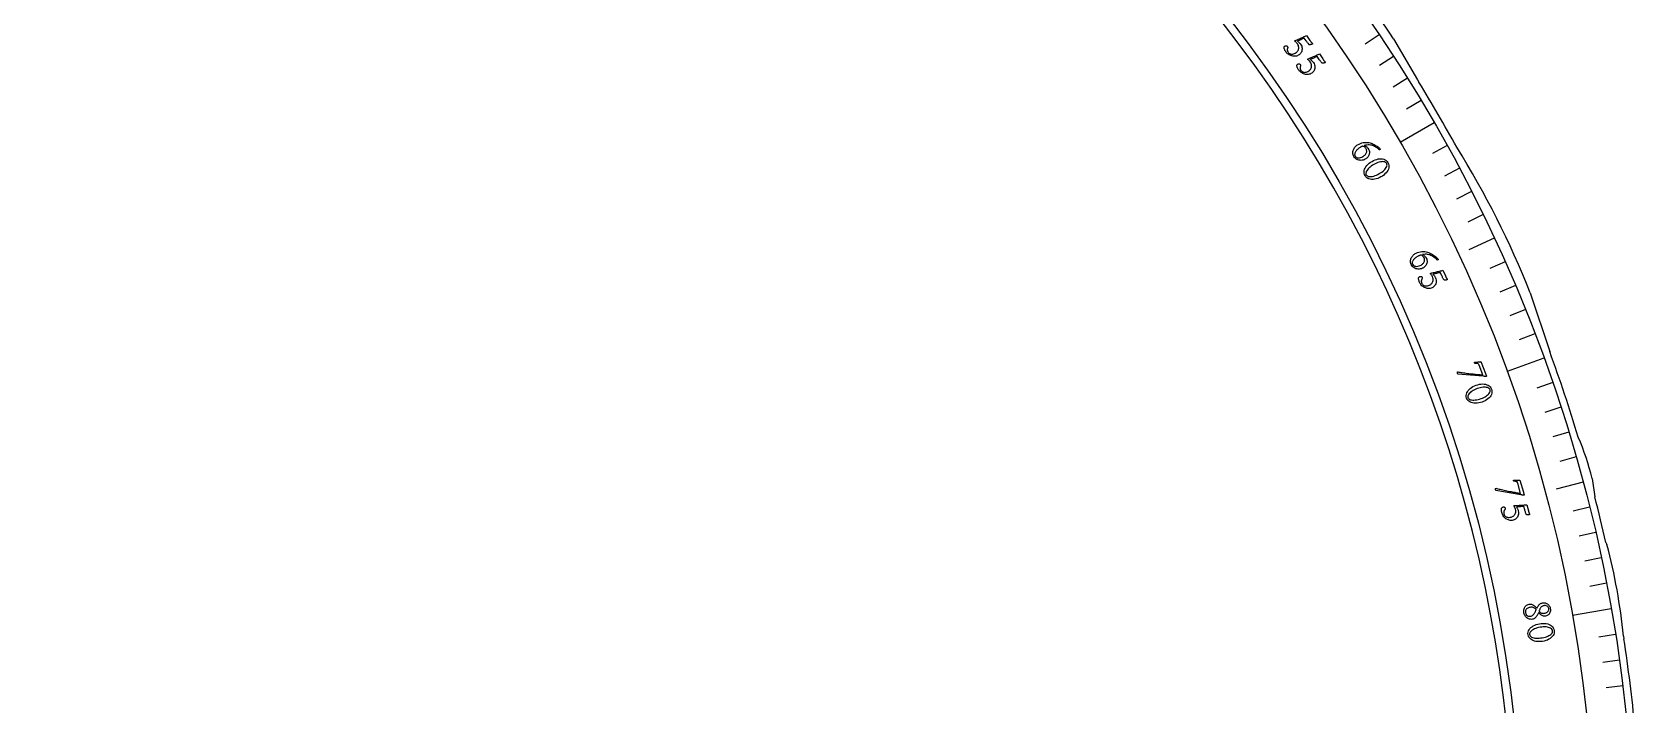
# Model space of a CAD drawing. Header units: millimetres. Extents: x -50 to 50, y -50 to 64.
# Drawn here: x -3.7 to 49.8, y 5.4 to 27.9 of the extents above; entities that cross this region are included whole.
import ezdxf

# ---------------------------------------------------------------- set-up
doc = ezdxf.new("R2010")
doc.units = ezdxf.units.MM
for name, color, linetype in [('CUT_INNER', 6, 'Continuous'), ('CUT_OUTER', 1, 'Continuous'), ('ENGRAVE', 7, 'Continuous'), ('ENGRAVE_FINE', 8, 'Continuous'), ('TEXT', 5, 'Continuous')]:
    doc.layers.add(name, color=color, linetype=linetype)

msp = doc.modelspace()

# ---------------------------------------------------------------- linework, layer by layer
at = {"layer": 'CUT_INNER'}
msp.add_arc((0.0002, -0.0001), 45.7499, 92.31774, 38.3206, dxfattribs=at)
at = {"layer": 'CUT_OUTER'}
for points in [[(41.7215, 27.6755), (42.5203, 26.306), (42.5678, 26.2295)], [(46.2829, 19.1924), (46.9345, 17.2374)], [(48.349, 12.9924), (48.4435, 12.3778)], [(48.8079, 10.8519), (48.8453, 10.7896), (48.8473, 10.7859)], [(49.3986, 7.7303), (49.4129, 7.6399)]]:
    msp.add_lwpolyline(points, dxfattribs=at)
for centre, radius, start, end in [((-0.7459, -0.3516), 50.8821, 33.4235, 41.84191), ((0.1862, 0.1116), 49.7829, 28.75445, 31.64369), ((18.1428, 8.066), 30.2599, 21.57347, 31.90792), ((0.4697, 0.1569), 49.5048, 16.68646, 20.18344), ((39.9858, 10.974), 8.6033, 13.56835, 23.25946), ((1.4784, 0.3546), 48.4797, 12.50533, 14.35953), ((29.9588, 5.8003), 19.5354, 5.66996, 14.78603), ((0.1797, 0.025), 49.8186, 5.34068, 8.79226)]:
    msp.add_arc(centre, radius, start, end, dxfattribs=at)
at = {"layer": 'ENGRAVE'}
for points in [[(43.0804, 24.8725), (41.9468, 24.218)], [(45.0843, 21.0231), (44.2369, 20.628)], [(46.745, 17.0138), (45.515, 16.5661)], [(48.05, 12.875), (47.1468, 12.633)], [(48.9893, 8.6381), (47.7001, 8.4108)]]:
    msp.add_lwpolyline(points, dxfattribs=at)
for radius in [49.745, 48.436, 46.005]:
    msp.add_circle((0, 0), radius, dxfattribs=at)
at = {"layer": 'ENGRAVE_FINE'}
for points in [[(41.2405, 27.8171), (40.7754, 27.5033)], [(41.7197, 27.0931), (41.2492, 26.7875)], [(42.1862, 26.3608), (41.7104, 26.0635)], [(42.6398, 25.6206), (42.1589, 25.3316)], [(43.508, 24.1169), (43.0173, 23.8449)], [(43.9222, 23.3539), (43.4269, 23.0905)], [(44.3231, 22.5838), (43.8233, 22.3291)], [(44.7105, 21.8068), (44.2063, 21.5608)], [(45.4443, 20.2331), (44.9318, 20.0049)], [(45.7905, 19.4369), (45.2741, 19.2177)], [(46.1228, 18.6348), (45.6026, 18.4247)], [(46.441, 17.827), (45.9172, 17.626)], [(47.0348, 16.1954), (46.5044, 16.0127)], [(47.3103, 15.3721), (46.7768, 15.1987)], [(47.5714, 14.544), (47.0349, 14.38)], [(47.818, 13.7116), (47.2787, 13.5569)], [(48.2674, 12.0344), (47.723, 11.8987)], [(48.47, 11.1902), (47.9234, 11.064)], [(48.658, 10.3426), (48.1092, 10.2259)], [(48.831, 9.4918), (48.2804, 9.3847)], [(49.1326, 7.7818), (48.5785, 7.6941)], [(49.2609, 6.9232), (48.7053, 6.8451)], [(49.3742, 6.0624), (48.8174, 5.994)]]:
    msp.add_lwpolyline(points, dxfattribs=at)
at = {"layer": 'TEXT'}
for points in [[(38.6174, 27.497), (38.6384, 27.4637), (38.6537, 27.4303), (38.6636, 27.3967), (38.668, 27.363), (38.6677, 27.3299), (38.6635, 27.2982), (38.6556, 27.2677), (38.6438, 27.2385), (38.6288, 27.2114), (38.6112, 27.1873), (38.5911, 27.166), (38.5684, 27.1477), (38.5394, 27.1296), (38.5096, 27.1155), (38.479, 27.1054), (38.4476, 27.0994), (38.416, 27.0969), (38.3846, 27.0976), (38.3536, 27.1015), (38.3229, 27.1086), (38.2929, 27.1186), (38.264, 27.1311), (38.2361, 27.1461), (38.2093, 27.1637), (38.184, 27.1835), (38.1606, 27.205), (38.1391, 27.2283), (38.1196, 27.2534), (38.1118, 27.2651), (38.1038, 27.2787), (38.0957, 27.2942), (38.0874, 27.3116), (38.0797, 27.3299), (38.0735, 27.3481), (38.0687, 27.3661), (38.0654, 27.3841), (38.0659, 27.3883), (38.0671, 27.3938), (38.069, 27.4008), (38.0716, 27.4091), (38.075, 27.4176), (38.0795, 27.4251), (38.0848, 27.4315), (38.0912, 27.4369), (38.1032, 27.4442), (38.1153, 27.4489), (38.1275, 27.451), (38.1399, 27.4506), (38.1517, 27.4479), (38.1619, 27.4434), (38.1706, 27.4371), (38.1779, 27.4289), (38.1845, 27.4174), (38.188, 27.4055), (38.1885, 27.3932), (38.1859, 27.3806), (38.182, 27.3679), (38.1787, 27.3555), (38.1759, 27.3434), (38.1737, 27.3316), (38.1723, 27.318), (38.1727, 27.3045), (38.1748, 27.2911), (38.1787, 27.2777), (38.1838, 27.2648), (38.1897, 27.2524), (38.1962, 27.2407), (38.2036, 27.2296), (38.2151, 27.2156), (38.2288, 27.203), (38.2446, 27.1917), (38.2625, 27.1818), (38.2823, 27.1742), (38.3041, 27.1697), (38.3276, 27.1684), (38.3531, 27.1701), (38.3802, 27.1758), (38.4086, 27.1863), (38.4385, 27.2017), (38.4698, 27.2219), (38.4868, 27.2357), (38.5027, 27.2519), (38.5174, 27.2706), (38.5308, 27.2917), (38.542, 27.3149), (38.5499, 27.3398), (38.5544, 27.3663), (38.5557, 27.3945), (38.5524, 27.4239), (38.5434, 27.4542), (38.5287, 27.4854), (38.5083, 27.5176), (38.5009, 27.5273), (38.4917, 27.5381), (38.4808, 27.55), (38.4681, 27.563), (38.4551, 27.5754), (38.4435, 27.5856), (38.4332, 27.5934), (38.4242, 27.599), (38.4233, 27.6009), (38.4231, 27.6031), (38.4236, 27.6058), (38.4248, 27.6089), (38.4265, 27.612), (38.4285, 27.6148), (38.4309, 27.6173), (38.4336, 27.6195), (38.4693, 27.6357), (38.505, 27.6518), (38.5408, 27.668), (38.5765, 27.6841), (38.6117, 27.6999), (38.6456, 27.7152), (38.6784, 27.7299), (38.7099, 27.7441), (38.7393, 27.7574), (38.7658, 27.7696), (38.7893, 27.7807), (38.8099, 27.7906), (38.9283, 27.6245), (38.9367, 27.6129), (38.9455, 27.6015), (38.9546, 27.5901), (38.9642, 27.5787), (38.9736, 27.5679), (38.9824, 27.5582), (38.9905, 27.5495), (38.9979, 27.5419), (39.0042, 27.5356), (39.0087, 27.5312), (39.0113, 27.5286), (39.0122, 27.5277), (39.0126, 27.5237), (39.0129, 27.5201), (39.0132, 27.5168), (39.0135, 27.5138), (39.0134, 27.5111), (39.0127, 27.5087), (39.0114, 27.5067), (39.0095, 27.5049), (39.0069, 27.5035), (39.0026, 27.5016), (38.9966, 27.4993), (38.9889, 27.4965), (38.98, 27.4935), (38.9704, 27.4908), (38.9602, 27.4882), (38.9493, 27.4859), (38.9383, 27.484), (38.9275, 27.4828), (38.9171, 27.4824), (38.907, 27.4828), (38.8973, 27.4941), (38.8867, 27.5066), (38.8754, 27.5202), (38.8632, 27.535), (38.8503, 27.5511), (38.8366, 27.5689), (38.8221, 27.5883), (38.8069, 27.6094), (38.7397, 27.7037), (38.7108, 27.6909), (38.6819, 27.6778), (38.6528, 27.6645), (38.6235, 27.651), (38.5944, 27.6376), (38.566, 27.6247), (38.5381, 27.6124), (38.5108, 27.6006), (38.524, 27.5914), (38.5381, 27.5801), (38.5532, 27.5669), (38.5691, 27.5515), (38.5845, 27.5358), (38.5976, 27.5215), (38.6086, 27.5086), (38.6174, 27.497)], [(39.0467, 26.884), (39.0671, 26.8504), (39.0819, 26.8167), (39.0913, 26.783), (39.0951, 26.7492), (39.0943, 26.7162), (39.0896, 26.6844), (39.0812, 26.6541), (39.0689, 26.6251), (39.0535, 26.5983), (39.0356, 26.5744), (39.0151, 26.5535), (38.9921, 26.5355), (38.9628, 26.5178), (38.9328, 26.5042), (38.9021, 26.4946), (38.8706, 26.4891), (38.8389, 26.4871), (38.8076, 26.4883), (38.7767, 26.4927), (38.7461, 26.5003), (38.7162, 26.5107), (38.6875, 26.5237), (38.6599, 26.5392), (38.6333, 26.5572), (38.6083, 26.5773), (38.5853, 26.5992), (38.5642, 26.6229), (38.545, 26.6483), (38.5374, 26.6601), (38.5297, 26.6739), (38.5218, 26.6895), (38.5137, 26.707), (38.5063, 26.7254), (38.5004, 26.7437), (38.496, 26.7618), (38.493, 26.7798), (38.4935, 26.784), (38.4947, 26.7895), (38.4967, 26.7964), (38.4995, 26.8047), (38.5031, 26.8131), (38.5076, 26.8205), (38.5131, 26.8269), (38.5195, 26.8322), (38.5316, 26.8393), (38.5438, 26.8438), (38.5561, 26.8458), (38.5685, 26.8451), (38.5802, 26.8422), (38.5903, 26.8376), (38.599, 26.8311), (38.6061, 26.8228), (38.6125, 26.8112), (38.6159, 26.7993), (38.6162, 26.787), (38.6134, 26.7744), (38.6093, 26.7618), (38.6058, 26.7494), (38.6028, 26.7374), (38.6004, 26.7256), (38.5988, 26.712), (38.5989, 26.6985), (38.6008, 26.6851), (38.6045, 26.6717), (38.6094, 26.6586), (38.6151, 26.6462), (38.6215, 26.6344), (38.6286, 26.6232), (38.64, 26.609), (38.6534, 26.5961), (38.669, 26.5846), (38.6868, 26.5745), (38.7065, 26.5665), (38.7282, 26.5617), (38.7517, 26.56), (38.7772, 26.5613), (38.8043, 26.5666), (38.833, 26.5767), (38.8631, 26.5916), (38.8947, 26.6113), (38.912, 26.6247), (38.9281, 26.6407), (38.9431, 26.6592), (38.9568, 26.6801), (38.9684, 26.7031), (38.9767, 26.7279), (38.9816, 26.7543), (38.9833, 26.7824), (38.9805, 26.8119), (38.972, 26.8424), (38.9578, 26.8738), (38.9379, 26.9063), (38.9306, 26.9161), (38.9216, 26.927), (38.9109, 26.9391), (38.8983, 26.9524), (38.8856, 26.965), (38.8741, 26.9753), (38.864, 26.9833), (38.8551, 26.989), (38.8542, 26.9909), (38.8541, 26.9932), (38.8546, 26.9959), (38.8558, 26.9989), (38.8576, 27.002), (38.8596, 27.0048), (38.862, 27.0072), (38.8647, 27.0094), (38.9007, 27.025), (38.9367, 27.0406), (38.9727, 27.0561), (39.0087, 27.0717), (39.0441, 27.087), (39.0783, 27.1017), (39.1113, 27.1159), (39.143, 27.1296), (39.1726, 27.1425), (39.1993, 27.1542), (39.223, 27.1649), (39.2438, 27.1745), (39.3595, 27.0065), (39.3677, 26.9949), (39.3763, 26.9833), (39.3853, 26.9717), (39.3947, 26.9602), (39.4039, 26.9493), (39.4125, 26.9394), (39.4205, 26.9306), (39.4278, 26.9228), (39.434, 26.9165), (39.4384, 26.912), (39.441, 26.9093), (39.4419, 26.9084), (39.4422, 26.9045), (39.4424, 26.9008), (39.4427, 26.8975), (39.4429, 26.8945), (39.4428, 26.8919), (39.4421, 26.8895), (39.4408, 26.8874), (39.4388, 26.8857), (39.4362, 26.8843), (39.4319, 26.8825), (39.4258, 26.8803), (39.4181, 26.8776), (39.4091, 26.8748), (39.3995, 26.8722), (39.3893, 26.8698), (39.3783, 26.8676), (39.3672, 26.8659), (39.3565, 26.8649), (39.346, 26.8647), (39.3359, 26.8652), (39.3264, 26.8767), (39.3161, 26.8893), (39.305, 26.9031), (39.293, 26.9181), (39.2803, 26.9344), (39.2669, 26.9524), (39.2528, 26.9721), (39.2379, 26.9934), (39.1721, 27.0888), (39.1431, 27.0764), (39.114, 27.0638), (39.0846, 27.0509), (39.0552, 27.0379), (39.0259, 27.0249), (38.9972, 27.0125), (38.9692, 27.0006), (38.9417, 26.9892), (38.9547, 26.9798), (38.9687, 26.9684), (38.9835, 26.9549), (38.9992, 26.9393), (39.0143, 26.9233), (39.0272, 26.9088), (39.038, 26.8957), (39.0467, 26.884)], [(40.8784, 24.0072), (40.8944, 23.9767), (40.906, 23.947), (40.9133, 23.9181), (40.9163, 23.8901), (40.9156, 23.863), (40.9121, 23.8372), (40.9057, 23.8126), (40.8966, 23.7891), (40.8852, 23.7671), (40.8724, 23.7465), (40.8581, 23.7274), (40.8424, 23.7098), (40.826, 23.6939), (40.8098, 23.68), (40.7938, 23.6679), (40.778, 23.6579), (40.7447, 23.6412), (40.7103, 23.6293), (40.6746, 23.622), (40.6378, 23.6193), (40.601, 23.6211), (40.5653, 23.6271), (40.5308, 23.6374), (40.4974, 23.652), (40.4662, 23.6707), (40.4383, 23.6938), (40.4137, 23.721), (40.3924, 23.7524), (40.3787, 23.779), (40.3687, 23.8061), (40.3624, 23.8336), (40.3597, 23.8615), (40.3603, 23.8895), (40.3636, 23.917), (40.3698, 23.9441), (40.3787, 23.9707), (40.3901, 23.9966), (40.4037, 24.0214), (40.4194, 24.0452), (40.4372, 24.0679), (40.4567, 24.0891), (40.4773, 24.1083), (40.499, 24.1253), (40.5219, 24.1403), (40.5674, 24.165), (40.6139, 24.1853), (40.6613, 24.2013), (40.7097, 24.213), (40.7583, 24.22), (40.8064, 24.2221), (40.8538, 24.2194), (40.9007, 24.2117), (40.9362, 24.2029), (40.9717, 24.192), (41.0072, 24.1789), (41.0428, 24.1636), (41.0778, 24.1467), (41.1116, 24.1286), (41.1443, 24.1094), (41.1757, 24.0891), (41.2053, 24.0681), (41.2323, 24.0469), (41.2568, 24.0256), (41.2787, 24.0041), (41.2801, 23.9997), (41.2793, 23.995), (41.2764, 23.9901), (41.2712, 23.985), (41.2654, 23.9801), (41.2603, 23.9762), (41.2561, 23.9731), (41.2527, 23.9709), (41.2346, 23.9867), (41.2146, 24.003), (41.1926, 24.0199), (41.1686, 24.0374), (41.1428, 24.0547), (41.115, 24.071), (41.0854, 24.0862), (41.0539, 24.1005), (41.0207, 24.1129), (40.9859, 24.1227), (40.9495, 24.1299), (40.9114, 24.1345), (40.8718, 24.1357), (40.8305, 24.1329), (40.7877, 24.1261), (40.7433, 24.1153), (40.7648, 24.1061), (40.7854, 24.0952), (40.8051, 24.0826), (40.8239, 24.0682), (40.8411, 24.0529), (40.8559, 24.0376), (40.8683, 24.0224), (40.8784, 24.0072)], [(40.6859, 24.0943), (40.6755, 24.0897), (40.665, 24.0848), (40.6546, 24.0797), (40.644, 24.0744), (40.6335, 24.0689), (40.623, 24.0632), (40.6127, 24.0573), (40.6024, 24.0514), (40.5826, 24.0389), (40.563, 24.0252), (40.5436, 24.0101), (40.5243, 23.9938), (40.5059, 23.9764), (40.4888, 23.9583), (40.4732, 23.9396), (40.459, 23.9202), (40.4467, 23.9004), (40.4367, 23.8806), (40.4292, 23.8606), (40.4241, 23.8405), (40.4219, 23.8207), (40.4232, 23.8017), (40.4281, 23.7832), (40.4366, 23.7655), (40.4557, 23.7405), (40.48, 23.722), (40.5093, 23.7098), (40.5439, 23.7041), (40.5813, 23.7048), (40.6195, 23.7119), (40.6583, 23.7255), (40.6978, 23.7455), (40.7222, 23.761), (40.7445, 23.7778), (40.7649, 23.796), (40.7832, 23.8156), (40.7988, 23.8364), (40.811, 23.8581), (40.8199, 23.8807), (40.8253, 23.9044), (40.8265, 23.9288), (40.823, 23.9539), (40.8146, 23.9796), (40.8013, 24.0059), (40.7932, 24.0187), (40.7836, 24.0316), (40.7727, 24.0445), (40.7603, 24.0576), (40.7459, 24.0697), (40.7287, 24.0799), (40.7087, 24.0881), (40.6859, 24.0943)], [(41.5332, 23.5441), (41.553, 23.5013), (41.5644, 23.4582), (41.5674, 23.4147), (41.5619, 23.3709), (41.549, 23.3274), (41.5297, 23.2851), (41.504, 23.2439), (41.472, 23.2038), (41.4347, 23.1657), (41.3932, 23.1302), (41.3476, 23.0973), (41.2978, 23.067), (41.2459, 23.0405), (41.1939, 23.019), (41.1418, 23.0024), (41.0897, 22.9907), (41.0387, 22.9845), (40.9901, 22.984), (40.9438, 22.9892), (40.9, 23.0003), (40.8597, 23.0176), (40.8243, 23.0417), (40.7937, 23.0726), (40.768, 23.1103), (40.7494, 23.1507), (40.7389, 23.1922), (40.7366, 23.2347), (40.7424, 23.2782), (40.7553, 23.3219), (40.7743, 23.3646), (40.7996, 23.4063), (40.831, 23.4471), (40.8676, 23.4861), (40.9084, 23.5225), (40.9535, 23.5562), (41.0029, 23.5871), (41.0545, 23.6143), (41.1062, 23.6364), (41.1581, 23.6536), (41.2102, 23.6657), (41.2612, 23.6723), (41.3099, 23.6729), (41.3563, 23.6674), (41.4004, 23.6558), (41.4409, 23.6379), (41.4765, 23.6133), (41.5073, 23.582), (41.5332, 23.5441)], [(41.4929, 23.5131), (41.4762, 23.5358), (41.4548, 23.5535), (41.4288, 23.5662), (41.398, 23.5739), (41.3636, 23.5769), (41.3264, 23.5756), (41.2866, 23.57), (41.2441, 23.56), (41.1999, 23.5461), (41.155, 23.5286), (41.1093, 23.5073), (41.063, 23.4824), (41.0185, 23.4554), (40.9773, 23.427), (40.9394, 23.3972), (40.9047, 23.3662), (40.8742, 23.3347), (40.8484, 23.3037), (40.8275, 23.2732), (40.8115, 23.2431), (40.8012, 23.2143), (40.7973, 23.1875), (40.7999, 23.1628), (40.809, 23.14), (40.8264, 23.1161), (40.8485, 23.0979), (40.8752, 23.0853), (40.9065, 23.0783), (40.9416, 23.0763), (40.9793, 23.0787), (41.0198, 23.0856), (41.0631, 23.0968), (41.1079, 23.1118), (41.1531, 23.13), (41.1988, 23.1513), (41.2449, 23.1757), (41.29, 23.2026), (41.3314, 23.2306), (41.369, 23.2596), (41.403, 23.2896), (41.4327, 23.3201), (41.4576, 23.3503), (41.4775, 23.3802), (41.4926, 23.4098), (41.5022, 23.4383), (41.5054, 23.4651), (41.5023, 23.49), (41.4929, 23.5131)], [(42.8152, 20.3531), (42.8285, 20.3213), (42.8375, 20.2907), (42.8422, 20.2613), (42.8427, 20.2331), (42.8397, 20.2062), (42.8339, 20.1808), (42.8255, 20.1568), (42.8143, 20.1343), (42.8011, 20.1133), (42.7865, 20.0939), (42.7706, 20.0761), (42.7534, 20.0599), (42.7357, 20.0455), (42.7183, 20.033), (42.7013, 20.0225), (42.6847, 20.0138), (42.6501, 20.0001), (42.6148, 19.9912), (42.5787, 19.987), (42.5418, 19.9876), (42.5052, 19.9926), (42.4702, 20.0017), (42.4367, 20.015), (42.4047, 20.0324), (42.3753, 20.0538), (42.3495, 20.0792), (42.3274, 20.1084), (42.3088, 20.1416), (42.2975, 20.1693), (42.2899, 20.1971), (42.286, 20.225), (42.2858, 20.2531), (42.2888, 20.2809), (42.2945, 20.3081), (42.303, 20.3345), (42.3142, 20.3602), (42.3279, 20.385), (42.3435, 20.4086), (42.3612, 20.4309), (42.381, 20.452), (42.4023, 20.4714), (42.4244, 20.4887), (42.4476, 20.5038), (42.4717, 20.5167), (42.5192, 20.5374), (42.5672, 20.5536), (42.6159, 20.5654), (42.6651, 20.5727), (42.7141, 20.5755), (42.7622, 20.5734), (42.8092, 20.5665), (42.8553, 20.5548), (42.8898, 20.543), (42.9242, 20.529), (42.9585, 20.5128), (42.9926, 20.4945), (43.026, 20.4746), (43.0581, 20.4537), (43.089, 20.4317), (43.1185, 20.4087), (43.1462, 20.3852), (43.1712, 20.3618), (43.1938, 20.3384), (43.2137, 20.315), (43.2147, 20.3105), (43.2136, 20.306), (43.2102, 20.3013), (43.2046, 20.2967), (43.1984, 20.2924), (43.193, 20.2889), (43.1885, 20.2862), (43.1849, 20.2843), (43.1683, 20.3016), (43.1498, 20.3196), (43.1293, 20.3384), (43.107, 20.3579), (43.0827, 20.3773), (43.0565, 20.396), (43.0283, 20.4138), (42.9982, 20.4307), (42.9662, 20.446), (42.9324, 20.4588), (42.8967, 20.4691), (42.8592, 20.477), (42.8198, 20.4817), (42.7785, 20.4825), (42.7352, 20.4794), (42.6901, 20.4725), (42.7107, 20.4615), (42.7302, 20.4489), (42.7488, 20.4346), (42.7662, 20.4186), (42.782, 20.4018), (42.7954, 20.3853), (42.8065, 20.3691), (42.8152, 20.3531)], [(42.631, 20.4566), (42.6202, 20.4529), (42.6094, 20.449), (42.5985, 20.4448), (42.5876, 20.4404), (42.5766, 20.4358), (42.5657, 20.4311), (42.5548, 20.4262), (42.5441, 20.4211), (42.5233, 20.4105), (42.5026, 20.3985), (42.4819, 20.3852), (42.4613, 20.3705), (42.4414, 20.3548), (42.4229, 20.3383), (42.4057, 20.3211), (42.3898, 20.303), (42.3758, 20.2843), (42.3642, 20.2654), (42.3549, 20.2462), (42.3481, 20.2266), (42.3442, 20.2071), (42.3438, 20.188), (42.3471, 20.1692), (42.354, 20.1508), (42.3709, 20.1242), (42.3934, 20.1036), (42.4216, 20.089), (42.4556, 20.0803), (42.4929, 20.0777), (42.5315, 20.0815), (42.5714, 20.0916), (42.6125, 20.1081), (42.6381, 20.1214), (42.6619, 20.1362), (42.6837, 20.1526), (42.7037, 20.1705), (42.7211, 20.1898), (42.7351, 20.2104), (42.7459, 20.2322), (42.7533, 20.2553), (42.7567, 20.2795), (42.7554, 20.3048), (42.7492, 20.3311), (42.7383, 20.3585), (42.7313, 20.372), (42.7229, 20.3856), (42.7131, 20.3995), (42.702, 20.4136), (42.6887, 20.4269), (42.6724, 20.4385), (42.6532, 20.4484), (42.631, 20.4566)], [(43.1218, 19.6952), (43.1361, 19.6585), (43.1448, 19.6228), (43.1482, 19.588), (43.1461, 19.5541), (43.1395, 19.5216), (43.1295, 19.4912), (43.1159, 19.4628), (43.0988, 19.4364), (43.079, 19.4126), (43.0571, 19.3922), (43.0333, 19.3752), (43.0075, 19.3614), (42.9757, 19.3491), (42.9437, 19.3409), (42.9118, 19.3368), (42.8798, 19.3368), (42.8483, 19.3404), (42.8177, 19.3471), (42.788, 19.3568), (42.7592, 19.3695), (42.7316, 19.385), (42.7055, 19.4027), (42.681, 19.4228), (42.658, 19.4451), (42.6369, 19.4693), (42.618, 19.4949), (42.6013, 19.5218), (42.5869, 19.5502), (42.5814, 19.5632), (42.5762, 19.578), (42.5711, 19.5948), (42.5662, 19.6134), (42.5622, 19.6328), (42.5595, 19.6519), (42.5583, 19.6705), (42.5584, 19.6887), (42.5597, 19.6927), (42.5619, 19.698), (42.565, 19.7044), (42.5692, 19.7121), (42.5742, 19.7198), (42.58, 19.7263), (42.5864, 19.7316), (42.5937, 19.7357), (42.6068, 19.7406), (42.6196, 19.743), (42.6321, 19.7427), (42.6442, 19.7399), (42.6552, 19.7351), (42.6644, 19.7287), (42.6718, 19.7208), (42.6773, 19.7115), (42.6816, 19.6989), (42.6829, 19.6865), (42.681, 19.6744), (42.6761, 19.6625), (42.6699, 19.6508), (42.6643, 19.6392), (42.6592, 19.6278), (42.6548, 19.6167), (42.6509, 19.6036), (42.6487, 19.5903), (42.6482, 19.5767), (42.6495, 19.5629), (42.6521, 19.5492), (42.6555, 19.536), (42.6598, 19.5232), (42.6648, 19.5109), (42.6735, 19.495), (42.6846, 19.48), (42.6979, 19.4659), (42.7136, 19.4529), (42.7317, 19.4416), (42.7522, 19.4331), (42.7751, 19.4273), (42.8004, 19.4242), (42.8281, 19.4247), (42.858, 19.4296), (42.8902, 19.4391), (42.9248, 19.453), (42.9441, 19.4633), (42.9628, 19.4762), (42.9807, 19.4918), (42.998, 19.51), (43.0133, 19.5307), (43.0258, 19.5536), (43.0352, 19.5788), (43.0418, 19.6062), (43.0441, 19.6357), (43.041, 19.6672), (43.0325, 19.7006), (43.0186, 19.736), (43.0131, 19.7469), (43.0061, 19.7593), (42.9976, 19.7731), (42.9876, 19.7883), (42.9773, 19.8029), (42.9678, 19.8151), (42.9591, 19.8247), (42.9514, 19.8318), (42.9509, 19.8339), (42.9511, 19.8362), (42.9521, 19.8387), (42.9538, 19.8415), (42.9561, 19.8442), (42.9586, 19.8466), (42.9614, 19.8486), (42.9644, 19.8502), (43.0026, 19.8594), (43.0407, 19.8685), (43.0789, 19.8775), (43.1171, 19.8866), (43.1546, 19.8955), (43.1908, 19.9041), (43.2257, 19.9124), (43.2593, 19.9203), (43.2908, 19.9279), (43.3191, 19.9348), (43.3443, 19.9412), (43.3664, 19.947), (43.4512, 19.7615), (43.4573, 19.7486), (43.4637, 19.7357), (43.4705, 19.7228), (43.4778, 19.7098), (43.485, 19.6974), (43.4917, 19.6862), (43.498, 19.6761), (43.5039, 19.6672), (43.5089, 19.66), (43.5125, 19.6548), (43.5146, 19.6516), (43.5153, 19.6506), (43.5149, 19.6467), (43.5145, 19.6431), (43.5142, 19.6397), (43.5139, 19.6368), (43.5133, 19.6341), (43.5122, 19.6319), (43.5105, 19.6301), (43.5083, 19.6288), (43.5055, 19.6279), (43.5009, 19.6268), (43.4946, 19.6257), (43.4865, 19.6244), (43.4772, 19.6232), (43.4673, 19.6223), (43.4567, 19.6217), (43.4456, 19.6215), (43.4344, 19.6217), (43.4236, 19.6226), (43.4133, 19.6242), (43.4034, 19.6265), (43.396, 19.6394), (43.3881, 19.6536), (43.3795, 19.6691), (43.3703, 19.6859), (43.3607, 19.7043), (43.3506, 19.7243), (43.3401, 19.7461), (43.3292, 19.7697), (43.2809, 19.8751), (43.2502, 19.8679), (43.2193, 19.8605), (43.1882, 19.853), (43.1569, 19.8452), (43.1258, 19.8376), (43.0954, 19.8303), (43.0657, 19.8235), (43.0367, 19.8171), (43.0479, 19.8055), (43.0597, 19.7918), (43.0719, 19.7759), (43.0847, 19.7579), (43.0968, 19.7396), (43.107, 19.723), (43.1154, 19.7082), (43.1218, 19.6952)], [(44.7873, 16.5032), (44.7922, 16.4904), (44.7975, 16.4771), (44.8032, 16.4635), (44.8093, 16.4494), (44.815, 16.4366), (44.8193, 16.4267), (44.8223, 16.4197), (44.824, 16.4156), (44.8245, 16.4118), (44.8232, 16.4085), (44.8201, 16.4057), (44.8151, 16.4033), (44.8076, 16.4014), (44.7984, 16.4006), (44.7874, 16.4008), (44.7746, 16.402), (44.7607, 16.4038), (44.7463, 16.4056), (44.7314, 16.4074), (44.7161, 16.4092), (43.871, 16.4797), (43.8684, 16.4814), (43.8661, 16.4838), (43.864, 16.4871), (43.8622, 16.4913), (43.8598, 16.499), (43.858, 16.5079), (43.8567, 16.5179), (43.8561, 16.5291), (43.8564, 16.5396), (43.8579, 16.5476), (43.8607, 16.5531), (43.8646, 16.5561), (43.8971, 16.5493), (43.9325, 16.5426), (43.9708, 16.5361), (44.012, 16.5297), (44.0553, 16.5235), (44.0996, 16.5173), (44.145, 16.5112), (44.1915, 16.5052), (44.2382, 16.4994), (44.2845, 16.4939), (44.3302, 16.4887), (44.3755, 16.4839), (44.4194, 16.4795), (44.4613, 16.4753), (44.501, 16.4714), (44.5387, 16.4679), (44.5735, 16.4647), (44.6047, 16.4619), (44.6322, 16.4593), (44.656, 16.4571), (44.6753, 16.4553), (44.689, 16.454), (44.6973, 16.4532), (44.7, 16.453), (44.5777, 16.7815), (44.5695, 16.7989), (44.5591, 16.813), (44.5467, 16.8236), (44.5322, 16.8307), (44.5151, 16.8352), (44.4948, 16.8377), (44.4713, 16.8383), (44.4447, 16.8369), (44.4407, 16.837), (44.4371, 16.8392), (44.4338, 16.8435), (44.4308, 16.8497), (44.4301, 16.852), (44.4296, 16.8551), (44.4291, 16.8588), (44.4287, 16.8632), (44.4285, 16.8677), (44.4285, 16.8716), (44.4287, 16.875), (44.4292, 16.8777), (44.4587, 16.8793), (44.4883, 16.8811), (44.5181, 16.8833), (44.548, 16.8858), (44.5763, 16.8885), (44.6012, 16.891), (44.6226, 16.8935), (44.6406, 16.8959)], [(44.9906, 15.9742), (45.0027, 15.9287), (45.0065, 15.8842), (45.0018, 15.8409), (44.9888, 15.7987), (44.9685, 15.7581), (44.9422, 15.7198), (44.9097, 15.6837), (44.8712, 15.6498), (44.8279, 15.6187), (44.7809, 15.5909), (44.7302, 15.5664), (44.6759, 15.5452), (44.6202, 15.5282), (44.5652, 15.516), (44.5111, 15.5087), (44.4577, 15.5063), (44.4064, 15.509), (44.3585, 15.5169), (44.3139, 15.5301), (44.2725, 15.5486), (44.2359, 15.5727), (44.2052, 15.6026), (44.1805, 15.6383), (44.1617, 15.6799), (44.1504, 15.723), (44.1473, 15.7656), (44.1524, 15.8079), (44.1656, 15.8498), (44.1859, 15.8905), (44.2121, 15.9292), (44.2442, 15.966), (44.2822, 16.0007), (44.325, 16.0328), (44.3716, 16.0615), (44.4218, 16.0868), (44.4759, 16.1087), (44.5314, 16.1265), (44.5862, 16.1393), (44.6402, 16.1472), (44.6936, 16.1501), (44.745, 16.1477), (44.793, 16.1398), (44.8378, 16.1264), (44.8792, 16.1073), (44.916, 16.0827), (44.9468, 16.0522), (44.9717, 16.0161), (44.9906, 15.9742)], [(44.9455, 15.9507), (44.933, 15.976), (44.9151, 15.9971), (44.8916, 16.0142), (44.8626, 16.0271), (44.8292, 16.036), (44.7924, 16.0411), (44.7523, 16.0425), (44.7087, 16.0401), (44.6627, 16.0341), (44.6154, 16.0246), (44.5668, 16.0116), (44.5168, 15.9952), (44.4683, 15.9763), (44.4228, 15.9554), (44.3803, 15.9327), (44.3408, 15.9082), (44.3052, 15.8825), (44.2745, 15.8564), (44.2486, 15.83), (44.2276, 15.8032), (44.2124, 15.7766), (44.204, 15.7509), (44.2022, 15.726), (44.2072, 15.702), (44.2203, 15.6755), (44.2388, 15.6537), (44.2629, 15.6367), (44.2926, 15.6244), (44.3268, 15.6163), (44.3644, 15.6121), (44.4054, 15.6118), (44.4499, 15.6154), (44.4967, 15.6224), (44.5444, 15.6324), (44.593, 15.6454), (44.6427, 15.6615), (44.6918, 15.6802), (44.7374, 15.7005), (44.7795, 15.7225), (44.8182, 15.7462), (44.8528, 15.7711), (44.8824, 15.7965), (44.9073, 15.8225), (44.9273, 15.849), (44.9417, 15.8755), (44.9495, 15.9013), (44.9507, 15.9263), (44.9455, 15.9507)], [(46.0552, 12.5369), (46.0589, 12.5237), (46.0631, 12.5101), (46.0676, 12.496), (46.0725, 12.4814), (46.077, 12.4682), (46.0805, 12.4579), (46.0828, 12.4507), (46.0841, 12.4464), (46.0843, 12.4427), (46.0827, 12.4395), (46.0793, 12.4369), (46.0742, 12.435), (46.0666, 12.4337), (46.0573, 12.4337), (46.0464, 12.4349), (46.0337, 12.4372), (46.02, 12.4402), (46.0058, 12.4433), (45.9912, 12.4463), (45.9761, 12.4495), (45.1403, 12.5934), (45.1379, 12.5953), (45.1358, 12.5979), (45.134, 12.6014), (45.1326, 12.6057), (45.1308, 12.6136), (45.1298, 12.6226), (45.1295, 12.6327), (45.1298, 12.6439), (45.131, 12.6544), (45.1333, 12.6622), (45.1365, 12.6674), (45.1407, 12.6701), (45.1724, 12.6605), (45.2071, 12.6507), (45.2447, 12.6409), (45.2852, 12.6309), (45.3277, 12.6209), (45.3714, 12.6109), (45.416, 12.6009), (45.4618, 12.5908), (45.5079, 12.581), (45.5535, 12.5715), (45.5986, 12.5624), (45.6433, 12.5536), (45.6866, 12.5453), (45.728, 12.5375), (45.7673, 12.5302), (45.8045, 12.5235), (45.8389, 12.5172), (45.8697, 12.5117), (45.8969, 12.5067), (45.9204, 12.5024), (45.9394, 12.499), (45.953, 12.4965), (45.9612, 12.495), (45.9639, 12.4945), (45.8707, 12.8324), (45.864, 12.8505), (45.8549, 12.8654), (45.8435, 12.877), (45.8297, 12.8855), (45.813, 12.8914), (45.793, 12.8957), (45.7697, 12.8983), (45.743, 12.8992), (45.739, 12.8997), (45.7356, 12.9022), (45.7327, 12.9067), (45.7303, 12.9132), (45.7298, 12.9156), (45.7295, 12.9186), (45.7294, 12.9224), (45.7294, 12.9268), (45.7296, 12.9313), (45.7299, 12.9352), (45.7304, 12.9385), (45.7311, 12.9413), (45.7606, 12.9402), (45.7903, 12.9395), (45.8201, 12.9391), (45.8502, 12.939), (45.8786, 12.9391), (45.9036, 12.9395), (45.9252, 12.9401), (45.9433, 12.941)], [(45.8868, 11.9079), (45.8944, 11.8694), (45.8968, 11.8326), (45.8941, 11.7978), (45.8861, 11.7647), (45.874, 11.734), (45.8588, 11.7057), (45.8405, 11.6801), (45.8191, 11.657), (45.7955, 11.6371), (45.7704, 11.6208), (45.744, 11.6081), (45.7162, 11.5991), (45.6827, 11.5925), (45.6498, 11.59), (45.6177, 11.5915), (45.5862, 11.5971), (45.5558, 11.6061), (45.5268, 11.6179), (45.4992, 11.6326), (45.473, 11.6502), (45.4486, 11.6702), (45.426, 11.6922), (45.4053, 11.7162), (45.3865, 11.7422), (45.3699, 11.7697), (45.3558, 11.7982), (45.344, 11.8276), (45.3347, 11.8581), (45.3316, 11.8718), (45.3291, 11.8873), (45.327, 11.9047), (45.3254, 11.9239), (45.3247, 11.9437), (45.3254, 11.9629), (45.3274, 11.9815), (45.3308, 11.9994), (45.3327, 12.0032), (45.3358, 12.0079), (45.34, 12.0137), (45.3454, 12.0206), (45.3517, 12.0273), (45.3585, 12.0327), (45.3658, 12.0368), (45.3737, 12.0396), (45.3875, 12.0421), (45.4005, 12.0422), (45.4127, 12.0398), (45.4241, 12.0349), (45.4341, 12.0282), (45.442, 12.0204), (45.448, 12.0114), (45.4518, 12.0012), (45.4539, 11.988), (45.4529, 11.9757), (45.449, 11.964), (45.4421, 11.9532), (45.4339, 11.9427), (45.4264, 11.9323), (45.4195, 11.922), (45.4132, 11.9117), (45.407, 11.8995), (45.4026, 11.8868), (45.3998, 11.8735), (45.3986, 11.8597), (45.3988, 11.8457), (45.3999, 11.8321), (45.4018, 11.8188), (45.4047, 11.8059), (45.4105, 11.7886), (45.4187, 11.7719), (45.4295, 11.7558), (45.4427, 11.7402), (45.4585, 11.726), (45.4772, 11.714), (45.4988, 11.7043), (45.5231, 11.6969), (45.5505, 11.6925), (45.5808, 11.6922), (45.6142, 11.6959), (45.6506, 11.7036), (45.6715, 11.7104), (45.6921, 11.7199), (45.7125, 11.7321), (45.7326, 11.7471), (45.7513, 11.7648), (45.7675, 11.7852), (45.7813, 11.8083), (45.7925, 11.8342), (45.7999, 11.8628), (45.8023, 11.8944), (45.7997, 11.9288), (45.7921, 11.9661), (45.7887, 11.9778), (45.7839, 11.9912), (45.778, 12.0062), (45.7707, 12.0229), (45.7631, 12.0391), (45.7558, 12.0527), (45.749, 12.0637), (45.7426, 12.0721), (45.7425, 12.0742), (45.7431, 12.0764), (45.7445, 12.0788), (45.7467, 12.0812), (45.7494, 12.0835), (45.7523, 12.0854), (45.7554, 12.0869), (45.7587, 12.088), (45.7978, 12.0903), (45.837, 12.0927), (45.8761, 12.095), (45.9153, 12.0973), (45.9538, 12.0996), (45.9909, 12.1017), (46.0268, 12.1038), (46.0613, 12.1058), (46.0935, 12.1077), (46.1226, 12.1097), (46.1485, 12.1116), (46.1713, 12.1135), (46.2226, 11.9161), (46.2264, 11.9023), (46.2305, 11.8885), (46.2349, 11.8746), (46.2398, 11.8605), (46.2447, 11.8471), (46.2495, 11.8349), (46.2539, 11.8239), (46.2582, 11.8141), (46.2618, 11.806), (46.2644, 11.8003), (46.266, 11.7969), (46.2665, 11.7957), (46.2654, 11.7919), (46.2644, 11.7884), (46.2635, 11.7852), (46.2627, 11.7823), (46.2617, 11.7798), (46.2602, 11.7779), (46.2582, 11.7764), (46.2558, 11.7754), (46.2529, 11.775), (46.2482, 11.7748), (46.2418, 11.7748), (46.2336, 11.7749), (46.2242, 11.7753), (46.2143, 11.7762), (46.2038, 11.7775), (46.1928, 11.7791), (46.1818, 11.7813), (46.1713, 11.784), (46.1615, 11.7874), (46.1521, 11.7914), (46.1471, 11.8054), (46.1417, 11.8208), (46.136, 11.8376), (46.1299, 11.8557), (46.1236, 11.8754), (46.1171, 11.8969), (46.1105, 11.9202), (46.1039, 11.9453), (46.0747, 12.0575), (46.0432, 12.0557), (46.0115, 12.0539), (45.9795, 12.0518), (45.9473, 12.0496), (45.9154, 12.0475), (45.8842, 12.0456), (45.8538, 12.044), (45.8241, 12.0427), (45.8331, 12.0294), (45.8423, 12.0139), (45.8516, 11.9961), (45.8611, 11.9761), (45.8698, 11.956), (45.877, 11.9379), (45.8826, 11.9219), (45.8868, 11.9079)], [(46.9541, 8.6547), (46.9582, 8.6245), (46.959, 8.595), (46.9567, 8.5663), (46.9513, 8.5383), (46.9427, 8.5118), (46.931, 8.4873), (46.9163, 8.465), (46.8986, 8.4447), (46.8778, 8.4271), (46.8538, 8.4129), (46.8268, 8.4021), (46.7967, 8.3948), (46.7711, 8.3918), (46.7467, 8.3923), (46.7235, 8.3961), (46.7014, 8.4034), (46.6805, 8.4132), (46.6607, 8.4245), (46.642, 8.4373), (46.6245, 8.4517), (46.6081, 8.4667), (46.5928, 8.4815), (46.5786, 8.496), (46.5655, 8.5103), (46.5633, 8.5136), (46.5612, 8.5145), (46.5591, 8.5129), (46.5572, 8.5088), (46.5491, 8.4859), (46.5393, 8.4629), (46.5277, 8.4396), (46.5144, 8.4161), (46.4995, 8.3933), (46.4833, 8.372), (46.4657, 8.3523), (46.4467, 8.3341), (46.4266, 8.3184), (46.4053, 8.3059), (46.3829, 8.2967), (46.3593, 8.2908), (46.3261, 8.2871), (46.2937, 8.2882), (46.2623, 8.2941), (46.2318, 8.3048), (46.2029, 8.3194), (46.1764, 8.3374), (46.1521, 8.3587), (46.1302, 8.3833), (46.1113, 8.4105), (46.096, 8.4395), (46.0843, 8.4703), (46.0763, 8.5028), (46.0715, 8.5384), (46.0705, 8.5726), (46.0733, 8.6056), (46.0798, 8.6372), (46.0899, 8.6668), (46.1033, 8.6938), (46.12, 8.7182), (46.1401, 8.7399), (46.1632, 8.7586), (46.1889, 8.7736), (46.2172, 8.7852), (46.2482, 8.7931), (46.2699, 8.796), (46.291, 8.7962), (46.3115, 8.7939), (46.3315, 8.789), (46.3508, 8.782), (46.3693, 8.7737), (46.3869, 8.7639), (46.4038, 8.7528), (46.4198, 8.7408), (46.4347, 8.7285), (46.4486, 8.7159), (46.4616, 8.703), (46.4734, 8.6906), (46.4841, 8.6792), (46.4938, 8.669), (46.5023, 8.66), (46.5047, 8.6583), (46.5066, 8.6579), (46.5081, 8.6589), (46.5092, 8.6612), (46.5157, 8.677), (46.5239, 8.6938), (46.5338, 8.7115), (46.5454, 8.7302), (46.5586, 8.7488), (46.5732, 8.7665), (46.5894, 8.7832), (46.6071, 8.799), (46.6264, 8.813), (46.6472, 8.8243), (46.6696, 8.833), (46.6935, 8.839), (46.7222, 8.8424), (46.7506, 8.8417), (46.7787, 8.8369), (46.8066, 8.828), (46.8333, 8.8156), (46.8582, 8.8002), (46.8813, 8.7818), (46.9025, 8.7604), (46.9209, 8.7367), (46.9357, 8.7111), (46.9467, 8.6838), (46.9541, 8.6547)], [(46.125, 8.509), (46.1333, 8.4783), (46.1461, 8.4518), (46.1635, 8.4297), (46.1854, 8.4118), (46.2108, 8.3987), (46.2386, 8.3912), (46.2687, 8.3891), (46.3012, 8.3924), (46.3213, 8.3976), (46.3403, 8.4055), (46.3581, 8.4163), (46.3747, 8.4299), (46.3902, 8.4453), (46.4045, 8.4616), (46.4175, 8.4788), (46.4293, 8.4968), (46.4399, 8.5148), (46.4493, 8.5321), (46.4575, 8.5487), (46.4645, 8.5645), (46.4703, 8.5785), (46.4748, 8.5896), (46.4781, 8.5978), (46.4802, 8.603), (46.4809, 8.6058), (46.4813, 8.6082), (46.4815, 8.6102), (46.4814, 8.6118), (46.4809, 8.6137), (46.4804, 8.6152), (46.4798, 8.6163), (46.479, 8.6171), (46.4564, 8.6395), (46.4333, 8.658), (46.4097, 8.6725), (46.3856, 8.6831), (46.3602, 8.6899), (46.3329, 8.693), (46.3036, 8.6924), (46.2723, 8.6882), (46.246, 8.6818), (46.2223, 8.6731), (46.201, 8.662), (46.1822, 8.6486), (46.166, 8.6334), (46.1523, 8.6173), (46.1413, 8.6001), (46.1328, 8.5819), (46.1269, 8.5634), (46.1236, 8.545), (46.123, 8.5269), (46.125, 8.509)], [(46.9061, 8.6531), (46.899, 8.676), (46.8867, 8.6961), (46.8693, 8.7133), (46.8467, 8.7277), (46.8209, 8.7383), (46.7939, 8.7442), (46.7655, 8.7455), (46.7359, 8.7422), (46.7118, 8.7361), (46.6901, 8.7274), (46.6711, 8.716), (46.6545, 8.7019), (46.6402, 8.6861), (46.6277, 8.6695), (46.617, 8.6521), (46.6081, 8.6339), (46.6005, 8.6158), (46.5936, 8.599), (46.5873, 8.5834), (46.5817, 8.569), (46.5814, 8.5673), (46.5813, 8.5653), (46.5815, 8.563), (46.5819, 8.5604), (46.582, 8.5598), (46.5821, 8.5594), (46.5821, 8.5591), (46.5821, 8.559), (46.5826, 8.5571), (46.5832, 8.5553), (46.5839, 8.5537), (46.5848, 8.5524), (46.603, 8.5353), (46.6226, 8.5207), (46.6435, 8.5084), (46.6657, 8.4985), (46.6892, 8.4915), (46.7138, 8.488), (46.7396, 8.4878), (46.7665, 8.4911), (46.7861, 8.4957), (46.805, 8.5022), (46.8232, 8.5107), (46.8407, 8.5211), (46.8569, 8.5331), (46.8712, 8.5466), (46.8837, 8.5614), (46.8944, 8.5776), (46.9024, 8.5949), (46.907, 8.6133), (46.9082, 8.6327), (46.9061, 8.6531)], [(47.0809, 7.919), (47.085, 7.8721), (47.081, 7.8276), (47.0689, 7.7858), (47.0487, 7.7464), (47.0217, 7.71), (46.9891, 7.6768), (46.9509, 7.6469), (46.9071, 7.6202), (46.859, 7.5971), (46.8079, 7.5779), (46.7538, 7.5626), (46.6966, 7.5512), (46.6387, 7.5441), (46.5825, 7.5416), (46.5279, 7.5438), (46.475, 7.5507), (46.4249, 7.5623), (46.3791, 7.5784), (46.3374, 7.5992), (46.2999, 7.6246), (46.268, 7.6546), (46.243, 7.6894), (46.2248, 7.7289), (46.2135, 7.7731), (46.2099, 7.8174), (46.2143, 7.86), (46.2266, 7.9007), (46.2469, 7.9397), (46.274, 7.9763), (46.3065, 8.0099), (46.3445, 8.0405), (46.388, 8.0681), (46.4357, 8.0922), (46.4865, 8.1124), (46.5404, 8.1286), (46.5974, 8.1408), (46.6552, 8.1487), (46.7114, 8.1518), (46.766, 8.1502), (46.8191, 8.1438), (46.8692, 8.1325), (46.9152, 8.1164), (46.9569, 8.0954), (46.9944, 8.0694), (47.0263, 8.0387), (47.0514, 8.0034), (47.0696, 7.9635), (47.0809, 7.919)], [(47.0325, 7.9037), (47.0246, 7.9307), (47.0106, 7.9547), (46.9904, 7.9755), (46.9641, 7.9932), (46.9328, 8.0078), (46.8975, 8.0193), (46.8581, 8.0277), (46.8148, 8.0329), (46.7685, 8.0349), (46.7203, 8.0338), (46.6701, 8.0294), (46.618, 8.0219), (46.567, 8.0117), (46.5186, 7.9991), (46.4728, 7.9841), (46.4296, 7.9668), (46.3901, 7.9476), (46.3553, 7.9273), (46.3252, 7.9058), (46.2999, 7.883), (46.2803, 7.8595), (46.2675, 7.8357), (46.2615, 7.8115), (46.2623, 7.7869), (46.2705, 7.7586), (46.285, 7.7339), (46.3058, 7.713), (46.3328, 7.6957), (46.3651, 7.6818), (46.4014, 7.6711), (46.4418, 7.6637), (46.4862, 7.6595), (46.5335, 7.6583), (46.5822, 7.6599), (46.6324, 7.6643), (46.6841, 7.6715), (46.7356, 7.6813), (46.7841, 7.6934), (46.8294, 7.7078), (46.8716, 7.7244), (46.91, 7.7429), (46.9436, 7.7628), (46.9726, 7.784), (46.9969, 7.8067), (47.0156, 7.8303), (47.0278, 7.8543), (47.0334, 7.8788), (47.0325, 7.9037)]]:
    msp.add_lwpolyline(points, close=True, dxfattribs=at)

doc.saveas('drawing.dxf')
